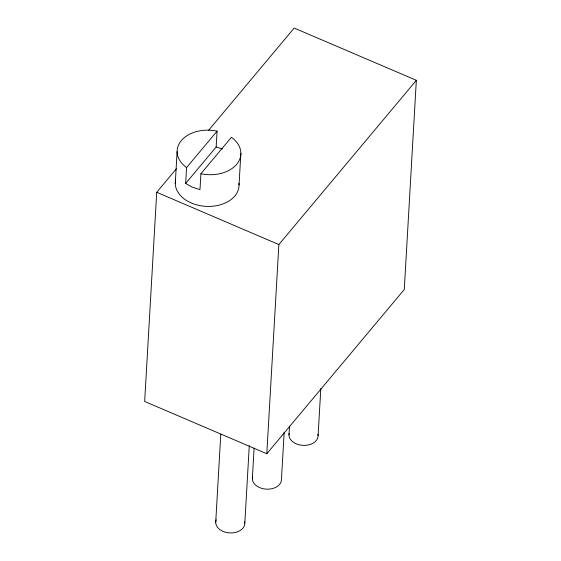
<?xml version="1.0" encoding="UTF-8"?>
<svg xmlns="http://www.w3.org/2000/svg" width="561" height="561" viewBox="0 0 561 561"><rect width="100%" height="100%" fill="white"/><g stroke="black" fill="none" stroke-linecap="round" stroke-linejoin="round"><path stroke-width="0.84" d="M176.357 168.826L156.722 192.29L144.661 401.466L266.805 453.737L404.278 289.497L416.339 80.321L294.195 28.05L208.341 130.615M175.277 183.314L177.108 151.617M185.649 183.454L186.561 167.606A31.907 22.244 3.3 0 1 181.294 140.594A31.907 22.244 3.3 0 1 217.079 131.148L216.16 146.996L185.649 183.454L192.276 187.164L199.982 189.59L200.894 173.742L231.413 137.284A31.907 22.244 3.3 0 1 236.679 164.296A31.907 22.244 3.3 0 1 200.894 173.742M215.705 522.403L220.782 434.291M239.035 184.969L240.865 153.272M244.813 523.161L249.294 445.518M252.345 478.631L254.105 448.099M266.805 453.737L278.866 244.561L416.339 80.321M284.175 432.279L281.454 479.389A14.572 10.154 3.3 0 1 265.549 489.094A14.572 10.154 3.3 0 1 252.611 476.654M288.985 434.859L289.49 426.136M318.094 435.609L320.815 388.507M186.561 167.606L217.079 131.148M216.16 146.996L222.324 148.938M156.722 192.29L278.866 244.561M238.937 183.314A31.907 22.244 3.3 0 1 206.125 206.364A31.907 22.244 3.3 0 1 175.607 180.004M317.961 434.284A14.572 10.154 3.3 0 1 303.613 445.406A14.572 10.154 3.3 0 1 289.097 433.534M244.68 521.828A14.572 10.154 3.3 0 1 229.386 532.901A14.572 10.154 3.3 0 1 216.181 519.788"/></g></svg>
